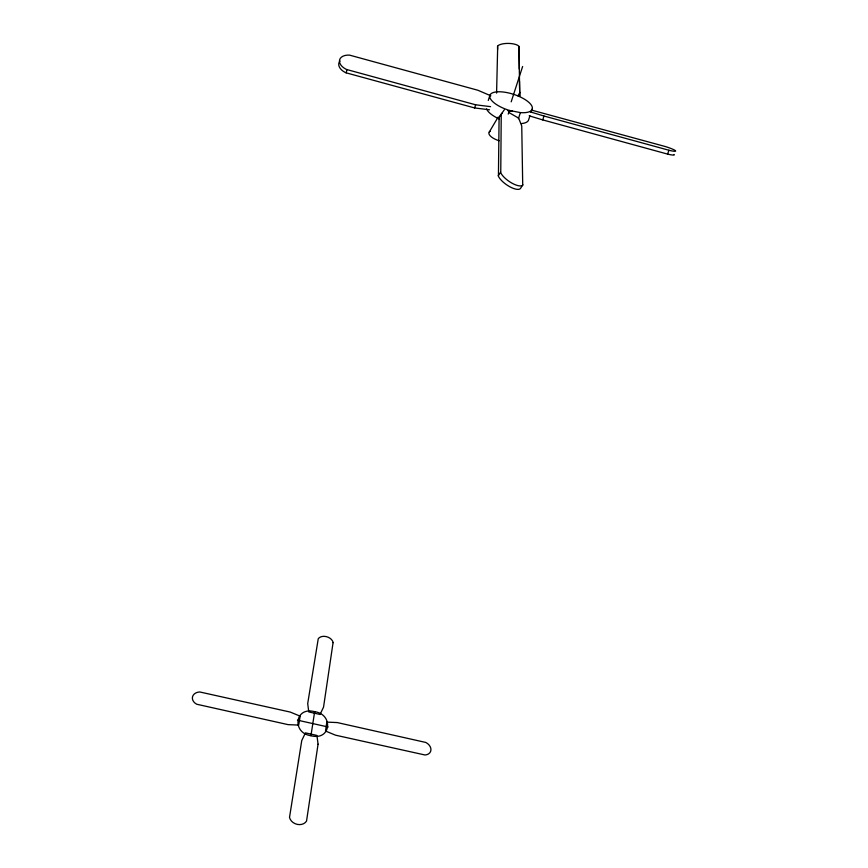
<?xml version="1.0" encoding="UTF-8"?>
<svg xmlns="http://www.w3.org/2000/svg" width="868" height="868" viewBox="0 0 868 868"><rect width="100%" height="100%" fill="white"/><g stroke="black" fill="none" stroke-linecap="round" stroke-linejoin="round"><path stroke-width="1.3" d="M508.702 112.395L518.673 118.157L521.744 126.023L522.72 185.209A13.682 5.013 34.8 0 1 511.762 183.05A13.682 5.013 34.8 0 1 500.76 172.83L501.237 114.196L504.275 109.835M522.883 184.797L520.355 188.649A13.66 5.045 34.8 0 1 509.397 186.533A13.66 5.045 34.8 0 1 498.427 176.312L499.089 117.484L501.237 114.196M496.583 93.104L497.7 45.928A11.262 4.004 0.8 0 1 508.322 43.4A11.262 4.004 0.8 0 1 518.934 46.199L519.748 96.153L519.498 81.245M497.516 46.264L497.581 49.454M519.281 69.049L519.118 46.546M314.661 711.684L310.939 735.717C331.066 741.131 333.724 714.266 314.661 711.684C294.534 706.226 291.778 733.145 310.939 735.717M489.498 109.78L474.601 107.936L346.191 72.847L346.961 69.592L345.952 69.201A12.575 7.693 16.1 0 1 339.594 59.914A12.575 7.693 16.1 0 1 349.533 55.118L477.845 90.239L490.843 95.805M529.176 115.813L542.76 119.914L543.943 116.008L669.857 150.5A12.261 1.356 16.8 0 0 675.423 150.663A12.261 1.356 16.8 0 0 665.539 146.594L531.39 110.062M488.272 100.471L489.791 95.61M511.187 101.838L522.623 66.489M508.225 114.099L509.418 110.442A22.286 8.311 18 0 1 491.581 93.332A22.286 8.311 18 0 1 525.921 100.113A22.286 8.311 18 0 1 520.409 112.612L518.402 118.699M529.936 115.889L528.721 119.502A22.167 8.42 18 0 1 521.473 123.56M531.14 112.276L532.355 108.663M474.601 107.936L475.664 104.8L490.594 106.655M542.76 119.914L667.6 154.103L668.903 150.262M517.936 95.849L519.921 92.431M489.248 132.077L498.124 117.104M498.254 175.705L500.586 172.222M499.089 117.484L502.138 113.1M520.409 112.612L509.418 110.442M297.453 720.158L328.137 727.004M667.6 154.103L668.555 154.33A12.25 1.389 16.8 0 0 674.11 154.45M346.961 69.592L475.664 104.8M530.337 111.896L543.943 116.008M507.802 110.637L508.767 110.952A3.884 1.465 18 0 0 512.337 110.778M346.191 72.847L345.193 72.445A12.543 7.693 16.1 0 1 340.017 61.031M499.317 118.981A22.167 8.42 18 0 1 486.59 108.891M499.143 140.768A11.664 4.6 18 0 1 490.366 131.22M326.813 722.111L325.533 731.051L335.547 735.185L425.005 754.986A8.582 6.456 24.9 0 0 430.94 749.941A8.582 6.456 24.9 0 0 425.819 742.455L337.251 722.567L326.813 722.111M318.068 744.18L306.534 821.085A9.244 7.606 19.4 0 1 297.236 824.372A9.244 7.606 19.4 0 1 289.511 817.417L301.749 740.567L305.428 732.874L316.929 735.424L318.068 744.18M333.073 642.645L323.547 707.116L320.064 714.462L308.769 711.934L307.706 703.557L318.252 638.74A8.062 5.783 17.4 0 1 326.238 636.602A8.062 5.783 17.4 0 1 333.03 642.125L333.073 642.645M300.165 716.165L298.69 725.084L288.046 724.628L196.71 704.23A8.734 6.673 10.7 0 1 192.512 696.82A8.734 6.673 10.7 0 1 199.759 691.97L290.227 712.064L300.165 716.165"/></g></svg>
